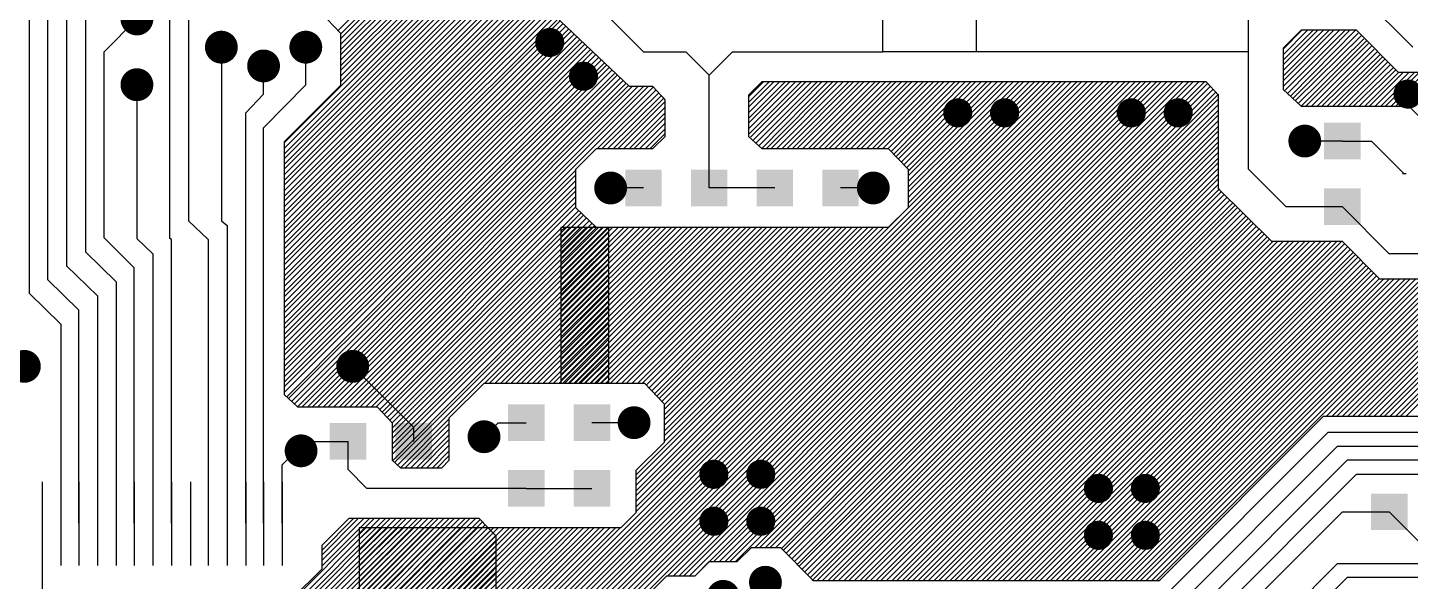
# Model space of a CAD drawing. Extents: x 295 to 953, y 10 to 290.
# Drawn here: x 687.5 to 749.3, y 180.2 to 204.9 of the extents above; entities that cross this region are included whole.
import ezdxf

# ---------------------------------------------------------------- set-up
doc = ezdxf.new("R2010")
doc.units = 0
doc.header["$LTSCALE"] = 5
doc.header["$MEASUREMENT"] = 0
doc.layers.get('0').update_dxf_attribs({"linetype": 'CONTINUOUS', "lineweight": 25})
doc.layers.add('ART01_PHO', color=7, linetype='CONTINUOUS')

msp = doc.modelspace()

# ---------------------------------------------------------------- linework, layer by layer
for points, const_width in [([(692.029, 205.282, 1), (692.763, 205.282, 1)], 0.733), ([(695.801, 204.024, 1), (696.535, 204.024, 1)], 0.733), ([(699.573, 204.024, 1), (700.307, 204.024, 1)], 0.733), ([(710.512, 204.234, 1), (711.161, 204.234, 1)], 0.65), ([(697.687, 203.186, 1), (698.421, 203.186, 1)], 0.733), ([(712.021, 202.725, 1), (712.67, 202.725, 1)], 0.65), ([(692.029, 202.348, 1), (692.763, 202.348, 1)], 0.733), ([(748.859, 201.929, 1), (749.509, 201.929, 1)], 0.65), ([(728.743, 201.091, 1), (729.392, 201.091, 1)], 0.65), ([(730.838, 201.091, 1), (731.488, 201.091, 1)], 0.65), ([(736.496, 201.091, 1), (737.146, 201.091, 1)], 0.65), ([(738.591, 201.091, 1), (739.241, 201.091, 1)], 0.65), ([(744.207, 199.833, 1), (744.941, 199.833, 1)], 0.733), ([(713.194, 197.738, 1), (713.927, 197.738, 1)], 0.733), ([(724.929, 197.738, 1), (725.662, 197.738, 1)], 0.733), ([(687, 189.775, 1), (687.734, 189.775, 1)], 0.733), ([(701.669, 189.775, 1), (702.402, 189.775, 1)], 0.733), ([(714.242, 187.26, 1), (714.975, 187.26, 1)], 0.733), ([(707.536, 186.632, 1), (708.27, 186.632, 1)], 0.733), ([(699.364, 186.003, 1), (700.097, 186.003, 1)], 0.733), ([(717.846, 184.955, 1), (718.496, 184.955, 1)], 0.65), ([(719.942, 184.955, 1), (720.591, 184.955, 1)], 0.65), ([(735.029, 184.327, 1), (735.679, 184.327, 1)], 0.65), ([(737.125, 184.327, 1), (737.774, 184.327, 1)], 0.65), ([(717.846, 182.86, 1), (718.496, 182.86, 1)], 0.65), ([(719.942, 182.86, 1), (720.591, 182.86, 1)], 0.65), ([(735.029, 182.231, 1), (735.679, 182.231, 1)], 0.65), ([(737.125, 182.231, 1), (737.774, 182.231, 1)], 0.65), ([(720.109, 180.136, 1), (720.843, 180.136, 1)], 0.733), ([(718.223, 179.507, 1), (718.957, 179.507, 1)], 0.733)]:
    msp.add_lwpolyline(points, format="xyb", close=True, dxfattribs=dict(const_width=const_width))
for points in [[(747.068, 200.651), (747.068, 199.016), (745.433, 200.651), (745.433, 199.016)], [(715.845, 198.555), (715.845, 196.921), (714.21, 198.555), (714.21, 196.921)], [(718.778, 198.555), (718.778, 196.921), (717.144, 198.555), (717.144, 196.921)], [(721.712, 198.555), (721.712, 196.921), (720.078, 198.555), (720.078, 196.921)], [(724.646, 198.555), (724.646, 196.921), (723.011, 198.555), (723.011, 196.921)], [(747.068, 197.717), (747.068, 196.082), (745.433, 197.717), (745.433, 196.082)], [(710.606, 188.078), (710.606, 186.443), (708.972, 188.078), (708.972, 186.443)], [(713.54, 188.078), (713.54, 186.443), (711.905, 188.078), (711.905, 186.443)], [(702.643, 187.239), (702.643, 185.605), (701.009, 187.239), (701.009, 185.605)], [(705.577, 187.239), (705.577, 185.605), (703.942, 187.239), (703.942, 185.605)], [(710.606, 185.144), (710.606, 183.509), (708.972, 185.144), (708.972, 183.509)], [(713.54, 185.144), (713.54, 183.509), (711.905, 185.144), (711.905, 183.509)], [(749.163, 184.096), (749.163, 182.462), (747.529, 184.096), (747.529, 182.462)]]:
    msp.add_solid(points)
at = {"layer": 'ART01_PHO', "color": 7}
for p, q in [((687.577, 222.465), (687.577, 193.044)), ((688.415, 193.631), (688.415, 220.369)), ((689.253, 218.274), (689.253, 194.259)), ((701.407, 204.779), (709.495, 212.867)), ((701.491, 204.611), (709.495, 212.616)), ((701.491, 204.402), (709.495, 212.406)), ((701.491, 204.15), (709.495, 212.155)), ((701.491, 203.899), (709.495, 211.903)), ((701.491, 203.689), (709.495, 211.694)), ((701.491, 203.438), (709.495, 211.442)), ((701.491, 203.186), (709.495, 211.191)), ((701.491, 202.977), (709.495, 210.981)), ((701.491, 202.725), (709.495, 210.73)), ((694.701, 210.311), (694.701, 196.271)), ((698.976, 199.75), (709.495, 210.269)), ((701.491, 202.474), (709.495, 210.479)), ((698.976, 199.498), (709.495, 210.018)), ((698.976, 199.247), (709.495, 209.766)), ((698.976, 199.037), (709.495, 209.557)), ((698.976, 198.786), (709.495, 209.305)), ((698.976, 198.576), (709.495, 209.096)), ((698.976, 198.325), (709.495, 208.844)), ((698.976, 198.073), (709.495, 208.593)), ((698.976, 197.864), (709.495, 208.383)), ((693.863, 195.475), (693.863, 207.587)), ((698.976, 197.612), (709.495, 208.132)), ((698.976, 197.361), (709.495, 207.88)), ((698.976, 197.151), (709.495, 207.671)), ((698.976, 196.9), (709.495, 207.419)), ((698.976, 196.648), (709.495, 207.168)), ((698.976, 196.439), (709.495, 206.958)), ((725.715, 203.815), (725.715, 207.168)), ((729.906, 203.815), (729.906, 207.168)), ((742.06, 198.576), (742.06, 207.168)), ((749.394, 204.024), (746.251, 207.168)), ((698.976, 196.187), (709.621, 206.79)), ((698.976, 195.936), (709.747, 206.707)), ((698.976, 195.726), (709.873, 206.581)), ((698.976, 195.475), (709.998, 206.455)), ((714.399, 202.264), (709.495, 206.916)), ((690.091, 205.91), (690.091, 194.888)), ((698.976, 195.223), (710.124, 206.329)), ((698.976, 195.014), (710.208, 206.246)), ((698.976, 194.762), (710.334, 206.12)), ((698.976, 194.511), (710.459, 205.994)), ((698.976, 194.301), (710.585, 205.868)), ((698.976, 194.05), (710.711, 205.785)), ((690.929, 203.815), (692.396, 205.282)), ((698.976, 193.798), (710.837, 205.659)), ((698.976, 193.589), (710.962, 205.533)), ((698.976, 193.337), (711.088, 205.407)), ((698.976, 193.086), (711.214, 205.282)), ((698.976, 192.876), (711.298, 205.198)), ((700.611, 205.575), (701.491, 204.653)), ((713.561, 205.282), (715.028, 203.815)), ((698.976, 192.625), (711.423, 205.072)), ((698.976, 192.373), (711.549, 204.946)), ((698.976, 192.164), (711.675, 204.821)), ((698.976, 191.912), (711.8, 204.737)), ((698.976, 191.661), (711.926, 204.611)), ((698.976, 191.451), (712.052, 204.485)), ((701.491, 204.653), (701.491, 202.306)), ((743.61, 203.941), (744.448, 204.779)), ((743.61, 203.689), (744.7, 204.779)), ((743.61, 203.438), (744.951, 204.779)), ((743.61, 203.228), (745.161, 204.779)), ((743.61, 202.977), (745.412, 204.779)), ((743.61, 202.725), (745.664, 204.779)), ((743.61, 202.516), (745.873, 204.779)), ((743.61, 202.264), (746.125, 204.779)), ((744.406, 204.779), (743.61, 203.982)), ((743.694, 202.097), (746.376, 204.779)), ((743.82, 201.971), (746.586, 204.779)), ((743.945, 201.845), (746.837, 204.779)), ((744.029, 201.719), (746.963, 204.653)), ((744.155, 201.636), (747.089, 204.527)), ((746.879, 204.779), (744.406, 204.779)), ((748.765, 202.893), (746.879, 204.779)), ((696.168, 204.024), (696.168, 196.271)), ((698.976, 191.2), (712.178, 204.36)), ((698.976, 190.99), (712.303, 204.276)), ((698.976, 190.739), (712.387, 204.15)), ((698.976, 190.487), (712.513, 204.024)), ((698.976, 190.278), (712.639, 203.899)), ((699.94, 202.348), (699.94, 204.024)), ((743.61, 203.982), (743.61, 202.138)), ((744.281, 201.51), (747.214, 204.402)), ((744.406, 201.384), (747.34, 204.318)), ((744.616, 201.384), (747.424, 204.192)), ((744.867, 201.384), (747.55, 204.066)), ((745.119, 201.384), (747.675, 203.941)), ((690.929, 195.517), (690.929, 203.815)), ((698.976, 190.026), (712.764, 203.815)), ((698.976, 189.775), (712.89, 203.689)), ((698.976, 189.565), (713.016, 203.563)), ((698.976, 189.314), (713.142, 203.438)), ((698.976, 189.063), (713.267, 203.312)), ((715.028, 203.815), (716.914, 203.815)), ((716.914, 203.815), (717.961, 202.767)), ((717.961, 202.767), (719.009, 203.815)), ((719.009, 203.815), (725.715, 203.815)), ((729.906, 203.815), (725.715, 203.815)), ((742.06, 203.815), (729.906, 203.815)), ((745.328, 201.384), (747.801, 203.815)), ((745.58, 201.384), (747.927, 203.689)), ((745.831, 201.384), (748.053, 203.605)), ((746.041, 201.384), (748.136, 203.48)), ((746.292, 201.384), (748.262, 203.354)), ((698.054, 201.929), (698.054, 203.186)), ((698.976, 188.853), (713.393, 203.228)), ((698.976, 188.602), (713.477, 203.102)), ((699.102, 188.434), (713.603, 202.977)), ((699.186, 188.35), (713.728, 202.851)), ((699.311, 188.224), (713.854, 202.767)), ((699.437, 188.099), (713.98, 202.641)), ((717.961, 197.738), (717.961, 202.767)), ((746.544, 201.384), (748.388, 203.228)), ((746.753, 201.384), (748.514, 203.102)), ((747.005, 201.384), (748.639, 203.019)), ((747.256, 201.384), (748.765, 202.893)), ((747.466, 201.384), (748.975, 202.893)), ((747.717, 201.384), (749.226, 202.893)), ((747.969, 201.384), (749.478, 202.893)), ((748.178, 201.384), (749.687, 202.893)), ((748.43, 201.384), (749.939, 202.893)), ((748.639, 201.384), (750.148, 202.893)), ((757.818, 202.893), (748.765, 202.893)), ((748.891, 201.384), (750.4, 202.893)), ((749.142, 201.384), (750.651, 202.893)), ((692.396, 202.348), (692.396, 195.475)), ((698.054, 200.42), (699.94, 202.348)), ((701.491, 202.306), (698.976, 199.791)), ((699.563, 187.973), (714.106, 202.516)), ((699.772, 187.973), (714.231, 202.39)), ((700.024, 187.973), (714.357, 202.306)), ((700.233, 187.973), (714.525, 202.264)), ((700.485, 187.973), (714.776, 202.264)), ((700.736, 187.973), (715.028, 202.264)), ((700.946, 187.973), (715.237, 202.264)), ((701.197, 187.973), (715.447, 202.222)), ((710.208, 178.543), (734.139, 202.474)), ((710.459, 178.543), (734.39, 202.474)), ((710.669, 178.543), (734.6, 202.474)), ((710.92, 178.543), (734.851, 202.474)), ((711.172, 178.543), (735.102, 202.474)), ((711.381, 178.543), (735.312, 202.474)), ((711.633, 178.543), (735.563, 202.474)), ((712.513, 179.172), (735.815, 202.474)), ((712.723, 179.172), (736.024, 202.474)), ((712.974, 179.172), (736.276, 202.474)), ((712.974, 199.498), (715.572, 202.097)), ((713.225, 179.172), (736.527, 202.474)), ((713.435, 179.172), (736.737, 202.474)), ((714.315, 179.8), (736.988, 202.474)), ((715.447, 202.264), (714.399, 202.264)), ((714.567, 179.8), (737.24, 202.474)), ((714.692, 184.704), (732.504, 202.474)), ((714.692, 184.452), (732.714, 202.474)), ((714.692, 184.201), (732.965, 202.474)), ((714.692, 183.991), (733.175, 202.474)), ((714.692, 183.74), (733.426, 202.474)), ((714.692, 183.488), (733.678, 202.474)), ((714.692, 183.279), (733.887, 202.474)), ((714.776, 179.8), (737.449, 202.474)), ((715.028, 179.8), (737.701, 202.474)), ((715.279, 179.8), (737.952, 202.474)), ((715.991, 201.677), (715.447, 202.264)), ((716.117, 180.429), (738.162, 202.474)), ((716.369, 180.429), (738.413, 202.474)), ((716.62, 180.429), (738.665, 202.474)), ((716.83, 180.429), (738.874, 202.474)), ((717.081, 180.429), (739.126, 202.474)), ((717.333, 180.429), (739.377, 202.474)), ((718.171, 181.058), (739.587, 202.474)), ((718.422, 181.058), (739.838, 202.474)), ((718.674, 181.058), (740.09, 202.474)), ((718.883, 181.058), (740.215, 202.39)), ((719.135, 181.058), (740.341, 202.264)), ((719.721, 201.803), (720.392, 202.474)), ((719.721, 201.552), (720.643, 202.474)), ((719.721, 201.342), (720.853, 202.474)), ((719.721, 201.091), (721.105, 202.474)), ((719.721, 200.839), (721.356, 202.474)), ((719.721, 200.63), (721.566, 202.474)), ((719.721, 200.378), (721.817, 202.474)), ((719.721, 200.127), (722.068, 202.474)), ((720.308, 202.474), (719.721, 201.887)), ((719.805, 200.001), (722.278, 202.474)), ((719.931, 199.875), (722.529, 202.474)), ((720.015, 181.686), (740.467, 202.138)), ((720.057, 199.75), (722.781, 202.474)), ((720.182, 199.624), (722.99, 202.474)), ((720.224, 181.686), (740.593, 202.013)), ((720.308, 199.498), (723.242, 202.474)), ((740.174, 202.474), (720.308, 202.474)), ((720.518, 199.498), (723.493, 202.474)), ((720.727, 199.498), (723.703, 202.474)), ((720.979, 199.498), (723.954, 202.474)), ((721.23, 199.498), (724.206, 202.474)), ((721.44, 199.498), (724.415, 202.474)), ((721.691, 199.498), (724.667, 202.474)), ((721.901, 199.498), (724.876, 202.474)), ((722.152, 199.498), (725.128, 202.474)), ((722.404, 199.498), (725.379, 202.474)), ((722.613, 199.498), (725.589, 202.474)), ((722.865, 199.498), (725.84, 202.474)), ((723.116, 199.498), (726.092, 202.474)), ((723.326, 199.498), (726.301, 202.474)), ((723.577, 199.498), (726.553, 202.474)), ((723.829, 199.498), (726.804, 202.474)), ((724.038, 199.498), (727.014, 202.474)), ((724.29, 199.498), (727.265, 202.474)), ((724.541, 199.498), (727.517, 202.474)), ((724.751, 199.498), (727.726, 202.474)), ((725.002, 199.498), (727.978, 202.474)), ((725.254, 199.498), (728.229, 202.474)), ((725.463, 199.498), (728.439, 202.474)), ((725.715, 199.498), (728.69, 202.474)), ((725.966, 199.498), (728.942, 202.474)), ((726.092, 199.372), (729.151, 202.474)), ((726.218, 199.247), (729.403, 202.474)), ((726.301, 199.121), (729.654, 202.474)), ((726.427, 199.037), (729.864, 202.474)), ((726.553, 198.911), (730.115, 202.474)), ((726.679, 198.786), (730.367, 202.474)), ((726.804, 198.66), (730.576, 202.474)), ((726.846, 198.492), (730.828, 202.474)), ((726.846, 198.283), (731.079, 202.474)), ((726.846, 198.031), (731.289, 202.474)), ((726.846, 197.78), (731.54, 202.474)), ((726.846, 197.57), (731.792, 202.474)), ((726.846, 197.319), (732.001, 202.474)), ((726.846, 197.067), (732.253, 202.474)), ((740.718, 201.887), (740.174, 202.474)), ((743.61, 202.138), (744.406, 201.384)), ((697.258, 201.091), (698.054, 201.929)), ((713.184, 199.498), (715.698, 201.971)), ((713.435, 199.498), (715.824, 201.845)), ((713.686, 199.498), (715.95, 201.761)), ((713.896, 199.498), (715.991, 201.594)), ((715.991, 200.043), (715.991, 201.677)), ((719.721, 201.887), (719.721, 200.043)), ((720.476, 181.686), (740.718, 201.929)), ((720.685, 181.686), (740.718, 201.719)), ((720.937, 181.686), (740.718, 201.468)), ((740.718, 197.696), (740.718, 201.887)), ((697.258, 182.776), (697.258, 201.091)), ((714.147, 199.498), (715.991, 201.342)), ((714.399, 199.498), (715.991, 201.091)), ((714.608, 199.498), (715.991, 200.881)), ((721.188, 181.644), (740.718, 201.216)), ((721.272, 181.561), (740.718, 201.007)), ((744.406, 201.384), (749.226, 201.384)), ((749.226, 201.384), (751.531, 199.079)), ((698.054, 182.776), (698.054, 200.42)), ((714.86, 199.498), (715.991, 200.63)), ((715.111, 199.498), (715.991, 200.378)), ((715.321, 199.498), (715.991, 200.169)), ((721.398, 181.435), (740.718, 200.755)), ((721.524, 181.309), (740.718, 200.504)), ((721.649, 181.183), (740.718, 200.294)), ((698.976, 199.791), (698.976, 188.518)), ((715.447, 199.498), (715.991, 200.043)), ((719.721, 200.043), (720.308, 199.498)), ((721.775, 181.058), (740.718, 200.043)), ((721.901, 180.932), (740.718, 199.791)), ((721.985, 180.848), (740.718, 199.582)), ((746.251, 199.833), (744.574, 199.833)), ((746.251, 199.833), (747.55, 199.833)), ((747.55, 199.833), (749.017, 198.367)), ((712.01, 198.576), (712.932, 199.498)), ((712.932, 199.498), (715.447, 199.498)), ((720.308, 199.498), (725.966, 199.498)), ((722.11, 180.722), (740.718, 199.33)), ((722.236, 180.597), (740.718, 199.079)), ((725.966, 199.498), (726.846, 198.576)), ((701.449, 187.973), (712.01, 198.534)), ((701.658, 187.973), (712.01, 198.325)), ((712.01, 196.858), (712.01, 198.576)), ((722.362, 180.471), (740.718, 198.869)), ((722.488, 180.345), (740.718, 198.618)), ((722.571, 180.22), (740.718, 198.367)), ((726.846, 198.576), (726.846, 196.858)), ((743.736, 196.9), (742.06, 198.576)), ((749.1, 198.367), (748.933, 198.367)), ((701.91, 187.973), (712.01, 198.073)), ((702.161, 187.973), (712.01, 197.822)), ((715.028, 197.738), (713.561, 197.738)), ((720.895, 197.738), (717.961, 197.738)), ((722.781, 180.22), (740.718, 198.157)), ((723.032, 180.22), (740.718, 197.906)), ((723.284, 180.22), (740.76, 197.696)), ((725.296, 197.738), (723.829, 197.738)), ((743.107, 195.349), (740.718, 197.696)), ((702.371, 187.973), (712.01, 197.612)), ((702.622, 187.973), (712.01, 197.361)), ((702.874, 187.973), (712.01, 197.109)), ((723.493, 180.22), (740.844, 197.57)), ((723.745, 180.22), (740.97, 197.445)), ((723.996, 180.22), (741.096, 197.319)), ((724.206, 180.22), (741.221, 197.193)), ((724.457, 180.22), (741.347, 197.067)), ((703.083, 187.973), (712.01, 196.9)), ((703.251, 187.847), (712.136, 196.732)), ((703.335, 187.721), (712.261, 196.648)), ((703.46, 187.638), (712.345, 196.523)), ((712.932, 195.978), (712.01, 196.858)), ((724.709, 180.22), (741.473, 196.984)), ((724.918, 180.22), (741.557, 196.858)), ((725.17, 180.22), (741.682, 196.732)), ((725.421, 180.22), (741.808, 196.606)), ((725.631, 180.22), (741.934, 196.481)), ((726.846, 196.858), (725.966, 195.978)), ((746.251, 196.9), (743.736, 196.9)), ((746.251, 196.9), (748.346, 194.804)), ((694.701, 196.271), (695.581, 195.433)), ((696.168, 196.271), (696.42, 196.061)), ((696.42, 196.061), (696.42, 182.776)), ((703.586, 187.512), (712.471, 196.397)), ((703.712, 187.386), (712.597, 196.271)), ((703.796, 187.26), (712.723, 196.145)), ((703.796, 187.009), (712.848, 196.061)), ((703.796, 186.799), (713.016, 195.978)), ((703.796, 186.548), (713.225, 195.978)), ((703.796, 186.296), (713.477, 195.978)), ((711.339, 195.81), (711.507, 195.978)), ((711.339, 195.559), (711.759, 195.978)), ((711.339, 195.307), (712.01, 195.978)), ((711.339, 195.098), (712.22, 195.978)), ((711.339, 194.846), (712.471, 195.978)), ((711.339, 194.595), (712.723, 195.978)), ((711.339, 194.385), (712.932, 195.978)), ((711.339, 194.134), (713.184, 195.978)), ((711.339, 193.882), (713.435, 195.978)), ((711.339, 193.673), (713.645, 195.978)), ((711.339, 193.421), (713.896, 195.978)), ((711.339, 193.17), (714.147, 195.978)), ((711.339, 192.96), (714.357, 195.978)), ((711.339, 192.709), (714.608, 195.978)), ((711.339, 192.457), (714.86, 195.978)), ((711.339, 192.248), (715.069, 195.978)), ((711.339, 191.996), (715.321, 195.978)), ((711.339, 191.745), (715.572, 195.978)), ((711.339, 191.535), (715.782, 195.978)), ((711.339, 191.284), (716.033, 195.978)), ((711.339, 191.074), (716.285, 195.978)), ((711.339, 190.823), (716.494, 195.978)), ((711.339, 190.571), (716.746, 195.978)), ((711.339, 190.362), (716.997, 195.978)), ((711.339, 190.11), (717.207, 195.978)), ((711.339, 189.859), (717.458, 195.978)), ((711.339, 189.649), (717.71, 195.978)), ((711.339, 189.398), (717.919, 195.978)), ((711.339, 189.146), (718.171, 195.978)), ((725.966, 195.978), (711.339, 195.978)), ((711.339, 195.978), (711.339, 189.021)), ((711.423, 189.021), (718.38, 195.978)), ((711.675, 189.021), (718.632, 195.978)), ((711.926, 189.021), (718.883, 195.978)), ((712.136, 189.021), (719.093, 195.978)), ((712.387, 189.021), (719.344, 195.978)), ((712.639, 189.021), (719.596, 195.978)), ((712.848, 189.021), (719.805, 195.978)), ((713.477, 195.978), (712.932, 195.978)), ((713.1, 189.021), (720.057, 195.978)), ((713.351, 189.021), (720.308, 195.978)), ((713.477, 189.021), (713.477, 195.978)), ((713.561, 189.021), (720.518, 195.978)), ((713.812, 189.021), (720.769, 195.978)), ((714.064, 189.021), (721.021, 195.978)), ((714.273, 189.021), (721.23, 195.978)), ((714.525, 189.021), (721.482, 195.978)), ((714.692, 184.913), (725.757, 195.978)), ((714.776, 189.021), (721.733, 195.978)), ((714.986, 189.021), (721.943, 195.978)), ((715.153, 188.937), (722.194, 195.978)), ((715.279, 188.811), (722.446, 195.978)), ((715.405, 188.685), (722.655, 195.978)), ((715.53, 188.56), (722.907, 195.978)), ((715.614, 188.434), (723.158, 195.978)), ((715.74, 188.35), (723.368, 195.978)), ((715.866, 188.224), (723.619, 195.978)), ((715.95, 188.057), (723.871, 195.978)), ((715.95, 187.847), (724.08, 195.978)), ((715.95, 187.596), (724.332, 195.978)), ((715.95, 187.386), (724.583, 195.978)), ((715.95, 187.135), (724.793, 195.978)), ((715.95, 186.883), (725.044, 195.978)), ((715.95, 186.674), (725.296, 195.978)), ((715.95, 186.422), (725.505, 195.978)), ((725.882, 180.22), (742.06, 196.397)), ((726.134, 180.22), (742.185, 196.271)), ((726.343, 180.22), (742.269, 196.145)), ((726.595, 180.22), (742.395, 196.02)), ((726.804, 180.22), (742.521, 195.894)), ((692.27, 194.176), (690.929, 195.517)), ((692.396, 195.475), (693.109, 194.804)), ((693.947, 195.433), (693.863, 195.475)), ((693.947, 182.776), (693.947, 195.433)), ((695.581, 195.433), (695.581, 182.776)), ((703.796, 186.087), (713.477, 195.768)), ((703.796, 185.835), (713.477, 195.517)), ((703.838, 185.584), (713.477, 195.265)), ((727.056, 180.22), (742.646, 195.768)), ((727.307, 180.22), (742.772, 195.684)), ((727.517, 180.22), (742.898, 195.559)), ((727.768, 180.22), (742.982, 195.433)), ((728.02, 180.22), (743.149, 195.349)), ((728.229, 180.22), (743.359, 195.349)), ((728.481, 180.22), (743.61, 195.349)), ((728.732, 180.22), (743.862, 195.349)), ((728.942, 180.22), (744.071, 195.349)), ((729.193, 180.22), (744.323, 195.349)), ((729.445, 180.22), (744.574, 195.349)), ((729.654, 180.22), (744.784, 195.349)), ((729.906, 180.22), (745.035, 195.349)), ((730.157, 180.22), (745.287, 195.349)), ((730.367, 180.22), (745.496, 195.349)), ((730.618, 180.22), (745.748, 195.349)), ((730.87, 180.22), (745.999, 195.349)), ((731.079, 180.22), (746.209, 195.349)), ((731.331, 180.22), (746.334, 195.223)), ((746.251, 195.349), (743.107, 195.349)), ((747.927, 193.673), (746.251, 195.349)), ((690.091, 194.888), (691.474, 193.547)), ((693.109, 194.804), (693.109, 182.776)), ((703.921, 185.5), (713.477, 195.056)), ((704.047, 185.374), (713.477, 194.804)), ((731.582, 180.22), (746.46, 195.098)), ((731.792, 180.22), (746.586, 194.972)), ((732.043, 180.22), (746.712, 194.846)), ((732.294, 180.22), (746.837, 194.762)), ((732.504, 180.22), (746.921, 194.637)), ((758.404, 194.804), (748.346, 194.804)), ((689.253, 194.259), (690.636, 192.918)), ((692.27, 182.776), (692.27, 194.176)), ((707.945, 189.021), (713.477, 194.553)), ((708.154, 189.021), (713.477, 194.343)), ((708.406, 189.021), (713.477, 194.092)), ((732.755, 180.22), (747.047, 194.511)), ((733.007, 180.22), (747.173, 194.385)), ((733.216, 180.22), (747.298, 194.259)), ((733.468, 180.22), (747.424, 194.176)), ((733.719, 180.22), (747.55, 194.05)), ((689.798, 192.29), (688.415, 193.631)), ((691.474, 193.547), (691.474, 182.776)), ((708.657, 189.021), (713.477, 193.84)), ((708.867, 189.021), (713.477, 193.631)), ((709.118, 189.021), (713.477, 193.379)), ((733.929, 180.22), (747.634, 193.924)), ((734.18, 180.22), (747.759, 193.798)), ((734.432, 180.22), (747.885, 193.673)), ((734.641, 180.22), (748.095, 193.673)), ((734.893, 180.22), (748.346, 193.673)), ((735.102, 180.22), (748.556, 193.673)), ((735.354, 180.22), (748.807, 193.673)), ((735.605, 180.22), (749.058, 193.673)), ((735.815, 180.22), (749.268, 193.673)), ((736.066, 180.22), (749.519, 193.673)), ((736.318, 180.22), (749.771, 193.673)), ((736.527, 180.22), (749.98, 193.673)), ((736.779, 180.22), (750.232, 193.673)), ((737.03, 180.22), (750.483, 193.673)), ((737.24, 180.22), (750.693, 193.673)), ((737.491, 180.22), (750.944, 193.673)), ((737.743, 180.22), (751.196, 193.673)), ((737.952, 180.22), (751.405, 193.673)), ((745.538, 187.554), (751.657, 193.673)), ((745.789, 187.554), (751.908, 193.673)), ((745.999, 187.554), (752.118, 193.673)), ((746.251, 187.554), (752.369, 193.673)), ((746.502, 187.554), (752.621, 193.673)), ((746.712, 187.554), (752.83, 193.673)), ((746.963, 187.554), (753.082, 193.673)), ((747.214, 187.554), (753.333, 193.673)), ((747.424, 187.554), (753.543, 193.673)), ((747.675, 187.554), (753.794, 193.673)), ((747.927, 187.554), (754.046, 193.673)), ((779.192, 193.673), (747.927, 193.673)), ((748.136, 187.554), (754.255, 193.673)), ((748.388, 187.554), (754.507, 193.673)), ((748.639, 187.554), (754.758, 193.673)), ((748.849, 187.554), (754.968, 193.673)), ((749.1, 187.554), (755.219, 193.673)), ((687.577, 193.044), (689.001, 191.661)), ((690.636, 192.918), (690.636, 182.776)), ((709.37, 189.021), (713.477, 193.128)), ((709.579, 189.021), (713.477, 192.918)), ((689.798, 182.86), (689.798, 192.29)), ((709.831, 189.021), (713.477, 192.667)), ((710.082, 189.021), (713.477, 192.415)), ((710.292, 189.021), (713.477, 192.206)), ((689.001, 191.661), (689.001, 182.776)), ((710.543, 189.021), (713.477, 191.954)), ((710.795, 189.021), (713.477, 191.703)), ((711.004, 189.021), (713.477, 191.493)), ((711.256, 189.021), (713.477, 191.242)), ((711.507, 189.021), (713.477, 190.99)), ((711.717, 189.021), (713.477, 190.781)), ((711.968, 189.021), (713.477, 190.529)), ((712.22, 189.021), (713.477, 190.278)), ((704.76, 187.051), (702.035, 189.775)), ((712.429, 189.021), (713.477, 190.068)), ((712.681, 189.021), (713.477, 189.817)), ((712.932, 189.021), (713.477, 189.607)), ((713.142, 189.021), (713.477, 189.356)), ((713.393, 189.021), (713.477, 189.104)), ((698.976, 188.518), (699.563, 187.973)), ((706.352, 187.47), (707.903, 189.021)), ((707.903, 189.021), (713.477, 189.021)), ((711.339, 189.021), (715.069, 189.021)), ((715.069, 189.021), (715.95, 188.099)), ((699.563, 187.973), (703.125, 187.973)), ((703.125, 187.973), (703.796, 187.26)), ((715.95, 188.099), (715.95, 186.38)), ((703.796, 187.26), (703.796, 185.584)), ((704.173, 185.249), (706.352, 187.428)), ((704.382, 185.249), (706.352, 187.218)), ((706.352, 185.584), (706.352, 187.47)), ((707.903, 186.632), (708.532, 187.26)), ((708.532, 187.26), (709.789, 187.26)), ((714.608, 187.26), (712.723, 187.26)), ((738.078, 180.22), (745.412, 187.554)), ((745.412, 187.554), (779.401, 187.554)), ((704.634, 185.249), (706.352, 186.967)), ((704.76, 186.422), (704.76, 187.051)), ((704.885, 185.249), (706.352, 186.716)), ((738.078, 179.298), (745.622, 186.841)), ((745.622, 186.841), (777.054, 186.841)), ((698.892, 185.374), (699.521, 186.003)), ((699.73, 186.003), (699.521, 186.003)), ((699.73, 186.003), (700.15, 186.422)), ((700.15, 186.422), (701.826, 186.422)), ((701.826, 185.165), (701.826, 186.422)), ((705.095, 185.249), (706.352, 186.506)), ((705.346, 185.249), (706.352, 186.255)), ((705.598, 185.249), (706.352, 186.003)), ((715.95, 186.38), (714.692, 185.123)), ((738.497, 178.669), (746.041, 186.213)), ((746.041, 186.213), (769.511, 186.213)), ((698.892, 182.776), (698.892, 185.374)), ((703.796, 185.584), (704.173, 185.249)), ((705.807, 185.249), (706.352, 185.794)), ((706.017, 185.249), (706.352, 185.584)), ((746.46, 185.584), (738.916, 178.04)), ((761.338, 185.584), (746.46, 185.584)), ((702.664, 184.327), (701.826, 185.165)), ((704.173, 185.249), (706.017, 185.249)), ((714.692, 185.123), (714.692, 183.237)), ((739.335, 177.412), (746.879, 184.955)), ((746.879, 184.955), (755.261, 184.955)), ((688.163, 184.62), (688.163, 180.89)), ((689.001, 184.62), (689.001, 180.89)), ((689.798, 184.62), (689.798, 180.89)), ((690.636, 184.62), (690.636, 180.89)), ((691.474, 184.62), (691.474, 180.89)), ((692.27, 184.62), (692.27, 180.89)), ((693.109, 184.62), (693.109, 180.89)), ((693.947, 184.62), (693.947, 180.89)), ((694.785, 184.62), (694.785, 180.89)), ((695.581, 184.62), (695.581, 180.89)), ((696.42, 184.62), (696.42, 180.89)), ((697.258, 184.62), (697.258, 180.89)), ((698.054, 184.62), (698.054, 180.89)), ((698.892, 184.62), (698.892, 180.89)), ((709.789, 184.327), (702.664, 184.327)), ((709.789, 184.327), (712.723, 184.327)), ((689.798, 182.776), (689.798, 182.86)), ((693.947, 173.933), (702.999, 182.986)), ((693.947, 173.682), (703.251, 182.986)), ((693.947, 173.43), (703.502, 182.986)), ((693.947, 173.221), (703.712, 182.986)), ((693.947, 172.969), (703.963, 182.986)), ((693.947, 172.718), (704.215, 182.986)), ((693.947, 172.508), (704.424, 182.986)), ((693.947, 172.257), (704.676, 182.986)), ((700.652, 181.561), (702.077, 182.986)), ((700.652, 181.351), (702.287, 182.986)), ((700.652, 181.1), (702.538, 182.986)), ((700.652, 180.848), (702.79, 182.986)), ((701.868, 182.986), (700.652, 181.77)), ((700.694, 178.753), (704.927, 182.986)), ((700.904, 178.753), (705.137, 182.986)), ((701.155, 178.753), (705.388, 182.986)), ((701.407, 178.753), (705.64, 182.986)), ((701.616, 178.753), (705.849, 182.986)), ((701.868, 178.753), (706.101, 182.986)), ((707.693, 182.986), (701.868, 182.986)), ((702.119, 178.753), (706.352, 182.986)), ((702.329, 178.753), (706.562, 182.986)), ((702.58, 178.753), (706.813, 182.986)), ((702.832, 178.753), (707.065, 182.986)), ((703.041, 178.753), (707.274, 182.986)), ((703.293, 178.753), (707.526, 182.986)), ((703.502, 178.753), (707.735, 182.944)), ((708.448, 182.189), (707.693, 182.986)), ((714.692, 183.237), (714.022, 182.566)), ((739.754, 176.783), (746.251, 183.279)), ((746.251, 183.279), (748.346, 183.279)), ((750.022, 181.603), (748.346, 183.279)), ((688.163, 182.776), (688.163, 178.878)), ((702.329, 182.525), (702.371, 182.566)), ((702.329, 182.273), (702.622, 182.566)), ((702.329, 182.064), (702.874, 182.566)), ((702.329, 181.812), (703.083, 182.566)), ((702.329, 181.561), (703.335, 182.566)), ((702.329, 181.351), (703.586, 182.566)), ((702.329, 181.1), (703.796, 182.566)), ((702.329, 180.848), (704.047, 182.566)), ((702.329, 180.639), (704.299, 182.566)), ((702.329, 180.387), (704.508, 182.566)), ((702.329, 180.136), (704.76, 182.566)), ((702.329, 179.926), (704.969, 182.566)), ((702.329, 179.675), (705.221, 182.566)), ((702.329, 179.423), (705.472, 182.566)), ((702.329, 179.214), (705.682, 182.566)), ((702.329, 178.962), (705.933, 182.566)), ((714.022, 182.566), (702.329, 182.566)), ((702.329, 182.566), (702.329, 178.753)), ((702.371, 178.753), (706.185, 182.566)), ((702.58, 178.753), (706.394, 182.566)), ((702.832, 178.753), (706.646, 182.566)), ((703.083, 178.753), (706.897, 182.566)), ((703.293, 178.753), (707.107, 182.566)), ((703.544, 178.753), (707.358, 182.566)), ((703.754, 178.753), (707.819, 182.818)), ((703.796, 178.753), (707.609, 182.566)), ((704.005, 178.753), (707.945, 182.692)), ((704.005, 178.753), (707.819, 182.566)), ((704.215, 178.753), (708.07, 182.566)), ((704.257, 178.753), (708.07, 182.566)), ((704.466, 178.753), (708.196, 182.441)), ((704.508, 178.753), (708.322, 182.566)), ((704.718, 178.753), (708.532, 182.566)), ((704.718, 178.753), (708.322, 182.357)), ((704.969, 178.753), (708.783, 182.566)), ((705.221, 178.753), (709.034, 182.566)), ((705.43, 178.753), (709.244, 182.566)), ((705.682, 178.753), (709.495, 182.566)), ((705.933, 178.753), (709.747, 182.566)), ((706.101, 178.711), (709.956, 182.566)), ((706.226, 178.585), (710.208, 182.566)), ((706.352, 178.459), (710.459, 182.566)), ((706.478, 178.334), (710.669, 182.566)), ((706.604, 178.208), (710.92, 182.566)), ((706.687, 178.082), (711.172, 182.566)), ((706.813, 177.998), (711.381, 182.566)), ((706.939, 177.873), (711.633, 182.566)), ((707.065, 177.747), (711.884, 182.566)), ((707.19, 177.621), (712.094, 182.566)), ((707.316, 177.495), (712.345, 182.566)), ((707.4, 177.412), (712.597, 182.566)), ((707.526, 177.286), (712.806, 182.566)), ((707.651, 177.16), (713.058, 182.566)), ((707.777, 177.076), (713.267, 182.566)), ((708.029, 177.076), (713.519, 182.566)), ((708.28, 177.076), (713.77, 182.566)), ((708.49, 177.076), (713.98, 182.566)), ((700.652, 181.77), (700.652, 180.722)), ((704.927, 178.753), (708.448, 182.231)), ((705.179, 178.753), (708.448, 182.022)), ((705.43, 178.753), (708.448, 181.77)), ((708.448, 178.753), (708.448, 182.189)), ((719.219, 181.058), (719.847, 181.686)), ((719.847, 181.686), (721.146, 181.686)), ((721.146, 181.686), (722.613, 180.22)), ((705.64, 178.753), (708.448, 181.561)), ((705.891, 178.753), (708.448, 181.309)), ((706.143, 178.753), (708.448, 181.058)), ((717.333, 180.429), (717.961, 181.058)), ((717.961, 181.058), (719.219, 181.058)), ((700.652, 180.722), (699.353, 179.423)), ((706.352, 178.753), (708.448, 180.848)), ((706.604, 178.753), (708.448, 180.597)), ((715.447, 179.8), (716.075, 180.429)), ((716.075, 180.429), (717.333, 180.429)), ((741.221, 176.154), (746.041, 180.974)), ((746.041, 180.974), (769.511, 180.974)), ((706.855, 178.753), (708.448, 180.345)), ((722.613, 180.22), (738.078, 180.22)), ((746.46, 180.345), (741.64, 175.526)), ((761.338, 180.345), (746.46, 180.345))]:
    msp.add_line(p, q, dxfattribs=at)

doc.saveas('drawing.dxf')
